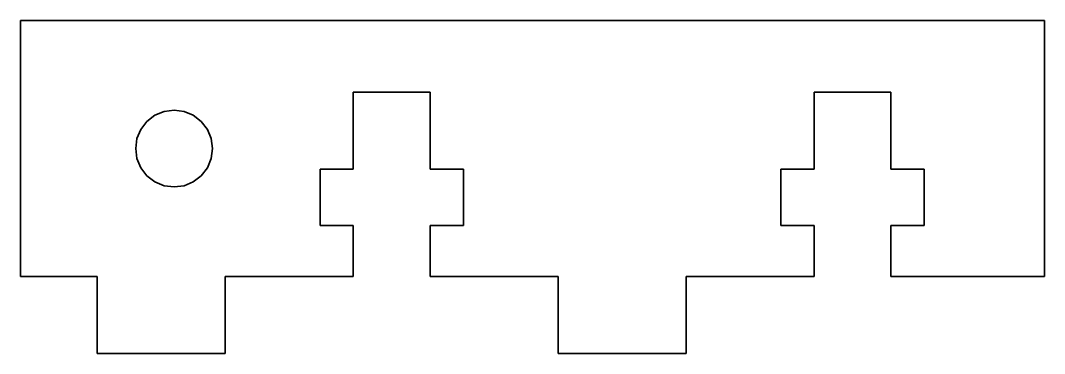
# Model space of a CAD drawing. Header units: inches. Extents: x 430 to 470, y 193.3 to 206.3.
import ezdxf

# ---------------------------------------------------------------- set-up
doc = ezdxf.new("R2010")
doc.units = ezdxf.units.IN
doc.header["$MEASUREMENT"] = 0
doc.layers.add('Laag 1', color=7, linetype='Continuous')

# ---------------------------------------------------------------- blocks, each defined once
blk = doc.blocks.new('block 3')
at = {"layer": 'Laag 1', "color": 5, "lineweight": 35, "true_color": 0x0000ff}
for points in [[(469.968, 206.348), (429.968, 206.348)], [(429.968, 206.348), (429.968, 196.349)], [(469.968, 196.349), (469.968, 206.348)], [(442.968, 200.549), (442.968, 203.549)], [(442.968, 203.549), (445.968, 203.549)], [(445.968, 203.549), (445.968, 200.549)], [(460.968, 200.549), (460.968, 203.549)], [(460.968, 203.549), (463.968, 203.549)], [(463.968, 203.549), (463.968, 200.549)], [(435.58, 202.798), (435.968, 202.849)], [(435.968, 202.849), (436.356, 202.798)], [(434.669, 202.099), (434.907, 202.409)], [(434.907, 202.409), (435.218, 202.648)], [(435.218, 202.648), (435.58, 202.798)], [(436.356, 202.798), (436.718, 202.648)], [(436.718, 202.648), (437.029, 202.409)], [(437.029, 202.409), (437.267, 202.099)], [(434.519, 201.737), (434.669, 202.099)], [(437.267, 202.099), (437.417, 201.737)], [(434.468, 201.349), (434.519, 201.737)], [(437.417, 201.737), (437.468, 201.349)], [(434.519, 200.96), (434.468, 201.349)], [(437.468, 201.349), (437.417, 200.96)], [(434.669, 200.599), (434.519, 200.96)], [(437.417, 200.96), (437.267, 200.599)], [(434.907, 200.288), (434.669, 200.599)], [(437.267, 200.599), (437.029, 200.288)], [(441.668, 198.349), (441.668, 200.549)], [(441.668, 200.549), (442.968, 200.549)], [(445.968, 200.549), (447.268, 200.549)], [(447.268, 200.549), (447.268, 198.349)], [(459.668, 198.349), (459.668, 200.549)], [(459.668, 200.549), (460.968, 200.549)], [(463.968, 200.549), (465.268, 200.549)], [(465.268, 200.549), (465.268, 198.349)], [(435.218, 200.049), (434.907, 200.288)], [(435.58, 199.9), (435.218, 200.049)], [(436.718, 200.049), (436.356, 199.9)], [(437.029, 200.288), (436.718, 200.049)], [(435.968, 199.849), (435.58, 199.9)], [(436.356, 199.9), (435.968, 199.849)], [(442.968, 198.349), (441.668, 198.349)], [(442.968, 196.349), (442.968, 198.349)], [(447.268, 198.349), (445.968, 198.349)], [(445.968, 198.349), (445.968, 196.349)], [(460.968, 198.349), (459.668, 198.349)], [(460.968, 196.349), (460.968, 198.349)], [(465.268, 198.349), (463.968, 198.349)], [(463.968, 198.349), (463.968, 196.349)], [(429.968, 196.349), (432.968, 196.349)], [(432.968, 196.349), (432.968, 193.349)], [(437.968, 193.349), (437.968, 196.349)], [(437.968, 196.349), (442.968, 196.349)], [(445.968, 196.349), (450.968, 196.349)], [(450.968, 196.349), (450.968, 193.349)], [(455.968, 196.349), (460.968, 196.349)], [(455.968, 193.349), (455.968, 196.349)], [(463.968, 196.349), (469.968, 196.349)], [(432.968, 193.349), (437.968, 193.349)], [(450.968, 193.349), (455.968, 193.349)]]:
    blk.add_lwpolyline(points, dxfattribs=at)

msp = doc.modelspace()

# ---------------------------------------------------------------- block references
at = {"layer": 'Laag 1'}
msp.add_blockref('block 3', (0, 0), dxfattribs=at)

doc.saveas('drawing.dxf')
